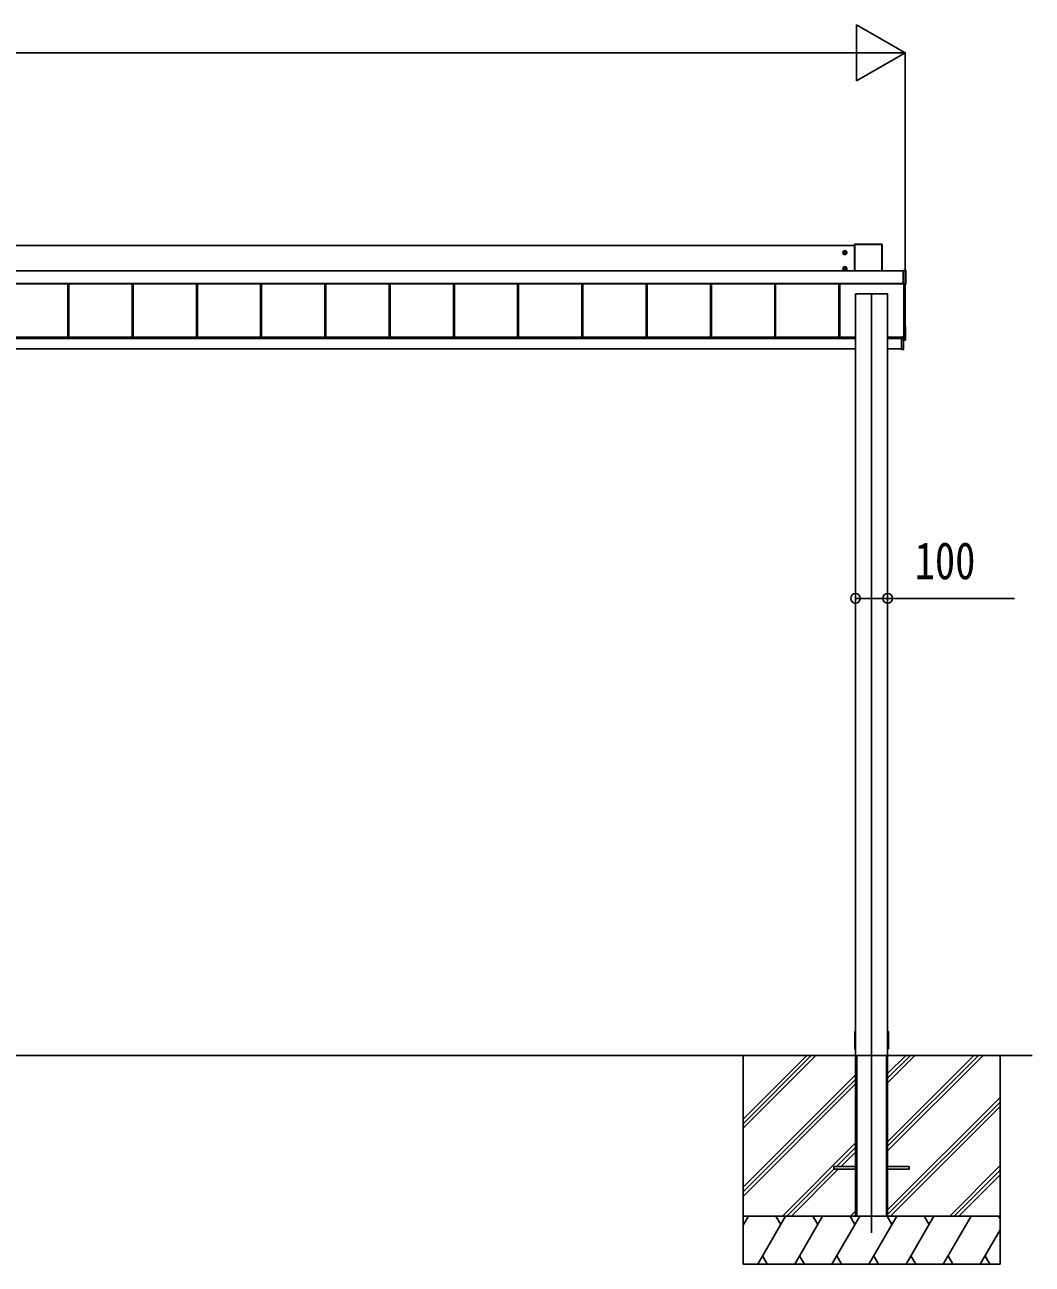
# Model space of a CAD drawing. Units: millimetres, scale not verified. Extents: x -14718 to 14718, y -10395 to 10395.
# Drawn here: x -3203 to -67, y -7638 to -3779 of the extents above; entities that cross this region are included whole.
import ezdxf
from ezdxf.enums import TextEntityAlignment as Align

# ---------------------------------------------------------------- set-up
doc = ezdxf.new("R2010")
doc.units = ezdxf.units.MM
doc.header["$LTSCALE"] = 50
for name, color, linetype in [('0-3_YKK_12', 2, 'Continuous'), ('0-4_YKK_A1', 4, 'Continuous'), ('0-5_YKK_D', 6, 'Continuous')]:
    doc.layers.add(name, color=color, linetype=linetype)
doc.styles.add('ＭＳ ゴシック', font='')
doc.styles.get('ＭＳ ゴシック').set_extended_font_data('MS Gothic')

msp = doc.modelspace()

# ---------------------------------------------------------------- linework, layer by layer
at = {"layer": '0-3_YKK_12'}
msp.add_line((-567.41, -7540), (-567.41, -4614.3), dxfattribs=at)
at = {"layer": '0-4_YKK_A1'}
for p, q in [((-620.41, -4466.37), (-6314.41, -4466.37)), ((-620.41, -4462.65), (-620.41, -4544.81)), ((-620.07, -4462.79), (-620.41, -4462.65)), ((-620.07, -4544.81), (-620.07, -4462.79)), ((-534.91, -4462.15), (-619.91, -4462.15)), ((-619.91, -4462.15), (-619.57, -4462.29)), ((-619.57, -4462.29), (-619.57, -4462.78)), ((-619.57, -4462.29), (-535.25, -4462.29)), ((-619.57, -4462.78), (-619.57, -4544.81)), ((-535.25, -4462.78), (-619.57, -4462.78)), ((-535.25, -4462.29), (-534.91, -4462.15)), ((-535.25, -4462.29), (-535.25, -4462.78)), ((-535.25, -4544.81), (-535.25, -4462.78)), ((-534.41, -4462.65), (-534.75, -4462.79)), ((-534.75, -4462.79), (-534.75, -4544.81)), ((-534.41, -4544.81), (-534.41, -4462.65)), ((-657.66, -4488.11), (-643.16, -4488.11)), ((-652.69, -4487.35), (-653.41, -4487.35)), ((-650.41, -4495.36), (-650.41, -4480.86)), ((-648.13, -4488.87), (-647.41, -4488.87)), ((-6359.91, -4544.81), (-468.91, -4544.81)), ((-6359.91, -4545.29), (-468.91, -4545.29)), ((-657.66, -4538.08), (-643.16, -4538.08)), ((-652.69, -4537.32), (-653.41, -4537.32)), ((-650.41, -4545.33), (-650.41, -4530.83)), ((-648.13, -4538.84), (-647.41, -4538.84)), ((-467.71, -4543.58), (-468.91, -4543.58)), ((-468.91, -4543.73), (-468.91, -4543.58)), ((-468.91, -4543.58), (-468.91, -4543.58)), ((-467.71, -4543.58), (-468.91, -4543.58)), ((-468.91, -4544.21), (-468.91, -4543.73)), ((-461.87, -4544.21), (-468.91, -4544.21)), ((-467.71, -4543.58), (-467.71, -4543.58)), ((-467.11, -4543.57), (-467.16, -4543.57)), ((-467.11, -4543.53), (-461.41, -4543.53)), ((-467.11, -4543.53), (-467.11, -4543.57)), ((-461.87, -4543.73), (-461.41, -4543.53)), ((-461.87, -4585.27), (-461.87, -4544.21)), ((-460.91, -4544.03), (-461.37, -4544.23)), ((-461.37, -4544.23), (-461.37, -4585.29)), ((-460.91, -4544.03), (-460.91, -4586.01)), ((-6359.91, -4584.26), (-468.91, -4584.26)), ((-6359.91, -4584.78), (-468.91, -4584.78)), ((-468.91, -4584.92), (-6359.91, -4584.92)), ((-3068.91, -4584.92), (-3068.91, -4751.15)), ((-3066.31, -4584.92), (-3066.31, -4751.15)), ((-3065.91, -4584.92), (-3065.91, -4751.15)), ((-2868.91, -4584.92), (-2868.91, -4751.15)), ((-2866.31, -4584.92), (-2866.31, -4751.15)), ((-2865.91, -4584.92), (-2865.91, -4751.15)), ((-2668.91, -4584.92), (-2668.91, -4751.15)), ((-2666.31, -4584.92), (-2666.31, -4751.15)), ((-2665.91, -4584.92), (-2665.91, -4751.15)), ((-2468.91, -4584.92), (-2468.91, -4751.15)), ((-2466.31, -4584.92), (-2466.31, -4751.15)), ((-2465.91, -4584.92), (-2465.91, -4751.15)), ((-2268.91, -4584.92), (-2268.91, -4751.15)), ((-2266.31, -4584.92), (-2266.31, -4751.15)), ((-2265.91, -4584.92), (-2265.91, -4751.15)), ((-2068.91, -4584.92), (-2068.91, -4751.15)), ((-2066.31, -4584.92), (-2066.31, -4751.15)), ((-2065.91, -4584.92), (-2065.91, -4751.15)), ((-1868.91, -4584.92), (-1868.91, -4751.15)), ((-1866.31, -4584.92), (-1866.31, -4751.15)), ((-1865.91, -4584.92), (-1865.91, -4751.15)), ((-1668.91, -4584.92), (-1668.91, -4751.15)), ((-1666.31, -4584.92), (-1666.31, -4751.15)), ((-1665.91, -4584.92), (-1665.91, -4751.15)), ((-1468.91, -4584.92), (-1468.91, -4751.15)), ((-1466.31, -4584.92), (-1466.31, -4751.15)), ((-1465.91, -4584.92), (-1465.91, -4751.15)), ((-1268.91, -4584.92), (-1268.91, -4751.15)), ((-1266.31, -4584.92), (-1266.31, -4751.15)), ((-1265.91, -4584.92), (-1265.91, -4751.15)), ((-1068.91, -4584.92), (-1068.91, -4751.15)), ((-1066.31, -4584.92), (-1066.31, -4751.15)), ((-1065.91, -4584.92), (-1065.91, -4751.15)), ((-868.91, -4584.92), (-868.91, -4751.15)), ((-866.31, -4584.92), (-866.31, -4751.15)), ((-865.91, -4584.92), (-865.91, -4751.15)), ((-668.91, -4584.92), (-668.91, -4751.15)), ((-666.31, -4584.92), (-666.31, -4751.15)), ((-665.91, -4584.92), (-665.91, -4751.15)), ((-468.91, -4585.27), (-461.87, -4585.27)), ((-468.91, -4585.78), (-468.91, -4586.33)), ((-461.87, -4585.78), (-468.91, -4585.78)), ((-468.91, -4586.33), (-467.71, -4586.33)), ((-468.91, -4586.33), (-468.91, -4586.33)), ((-468.91, -4586.33), (-467.71, -4586.33)), ((-467.71, -4586.33), (-467.71, -4586.33)), ((-467.41, -4758.98), (-467.41, -4586.34)), ((-467.11, -4586.39), (-467.11, -4586.51)), ((-461.41, -4586.51), (-467.11, -4586.51)), ((-462.41, -4758.93), (-462.41, -4586.51)), ((-461.87, -4585.27), (-461.87, -4585.78)), ((-461.41, -4586.51), (-461.87, -4585.78)), ((-461.37, -4585.29), (-460.91, -4586.01)), ((-617.41, -4616.51), (-617.41, -4616.8)), ((-617.41, -4616.8), (-617.41, -6983.5)), ((-617.41, -4616.8), (-617.11, -4616.8)), ((-617.11, -4616.5), (-615.21, -4616.5)), ((-617.11, -4616.5), (-617.11, -4616.8)), ((-617.11, -4616.8), (-517.71, -4616.8)), ((-615.21, -4616.5), (-615.21, -4616.8)), ((-614.91, -4616.51), (-614.91, -4616.8)), ((-613.91, -4616.71), (-614.91, -4616.71)), ((-613.91, -4616.71), (-613.91, -4616.8)), ((-613.41, -4616.73), (-613.41, -4616.8)), ((-521.41, -4616.73), (-521.41, -4616.8)), ((-519.91, -4616.71), (-520.91, -4616.71)), ((-520.91, -4616.71), (-520.91, -4616.8)), ((-519.91, -4616.51), (-519.91, -4616.8)), ((-519.61, -4616.5), (-517.71, -4616.5)), ((-519.61, -4616.5), (-519.61, -4616.8)), ((-517.71, -4616.5), (-517.71, -4616.8)), ((-517.41, -4616.51), (-517.41, -4616.8)), ((-461.88, -4718.41), (-462.41, -4718.38)), ((-461.41, -4759.97), (-461.41, -4718.91)), ((-617.41, -4751.15), (-6257.41, -4751.15)), ((-617.41, -4753.15), (-6257.41, -4753.15)), ((-617.41, -4756.02), (-6256.91, -4756.02)), ((-470.41, -4751.15), (-517.41, -4751.15)), ((-474.41, -4753.15), (-517.41, -4753.15)), ((-474.41, -4756.02), (-517.41, -4756.02)), ((-469.41, -4751.5), (-474.41, -4751.49)), ((-474.41, -4755.78), (-474.41, -4751.49)), ((-474.41, -4755.78), (-474.41, -4755.98)), ((-468.69, -4755.79), (-474.41, -4755.78)), ((-474.41, -4756.28), (-468.21, -4756.29)), ((-470.91, -4750.76), (-467.71, -4750.76)), ((-470.91, -4751.15), (-470.91, -4750.76)), ((-470.41, -4751.15), (-470.41, -4751.44)), ((-470.41, -4751.44), (-470.41, -4751.49)), ((-469.41, -4751.5), (-469.41, -4750.76)), ((-468.69, -4753.21), (-468.69, -4755.79)), ((-468.69, -4753.21), (-468.41, -4753.21)), ((-468.69, -4755.79), (-468.41, -4755.79)), ((-468.21, -4755.99), (-468.21, -4753.01)), ((-468.21, -4755.99), (-468.21, -4755.99)), ((-468.19, -4750.76), (-468.19, -4752.71)), ((-468.19, -4752.71), (-467.91, -4752.71)), ((-468.19, -4756.29), (-467.91, -4756.29)), ((-467.91, -4752.71), (-467.91, -4750.76)), ((-467.91, -4756.29), (-467.91, -4752.71)), ((-467.91, -4789.38), (-467.91, -4756.29)), ((-462.41, -4759.5), (-467.91, -4759.83)), ((-467.91, -4761.09), (-461.88, -4760.71)), ((-467.91, -4761.09), (-461.88, -4760.71)), ((-461.88, -4760.46), (-467.59, -4760.81)), ((-467.59, -4760.81), (-467.59, -4760.86)), ((-462.91, -4759.48), (-466.91, -4759.48)), ((-462.41, -4759.5), (-462.41, -4758.93)), ((-461.88, -4760.71), (-461.88, -4760.46)), ((-461.88, -4760.71), (-461.88, -4760.71)), ((-461.41, -4759.97), (-461.41, -4760.21)), ((-618.26, -4787.5), (-6253.41, -4787.5)), ((-618.41, -4789.68), (-618.28, -4787.5)), ((-618.26, -4787.5), (-617.78, -4787.5)), ((-617.78, -4787.5), (-617.91, -4789.68)), ((-617.41, -4787.5), (-617.78, -4787.5)), ((-517.04, -4787.5), (-517.41, -4787.5)), ((-517.41, -4789.68), (-516.91, -4789.68)), ((-516.91, -4790), (-517.41, -4790)), ((-517.04, -4787.5), (-516.56, -4787.5)), ((-516.91, -4789.68), (-517.04, -4787.5)), ((-516.91, -4790), (-516.91, -4789.68)), ((-516.71, -4790), (-516.91, -4790)), ((-474.41, -4787.5), (-516.56, -4787.5)), ((-516.54, -4787.5), (-516.41, -4789.68)), ((-474.41, -4790.06), (-468.19, -4789.68)), ((-474.41, -4789.76), (-474.41, -4790.06)), ((-467.91, -4789.38), (-468.19, -4789.38)), ((-619.91, -6944.2), (-619.64, -6913.3)), ((-619.71, -6967.2), (-619.91, -6944.2)), ((-515.18, -6913.3), (-514.91, -6944.2)), ((-514.91, -6944.2), (-515.11, -6967.2)), ((-617.41, -6983.5), (-617.41, -7487.5)), ((-515.61, -6967.5), (-517.41, -6967.5)), ((-517.41, -6983.5), (-517.41, -7487.5)), ((-515.41, -6967.5), (-515.61, -6967.5)), ((-12117.41, -6987.5), (-67.41, -6987.5)), ((-967.41, -6987.5), (-967.41, -7637.5)), ((-967.41, -7214.13), (-740.78, -6987.5)), ((-967.41, -7185.85), (-769.06, -6987.5)), ((-967.41, -7199.99), (-754.98, -6987.56)), ((-617.41, -6987.5), (-617.11, -6987.5)), ((-617.41, -6987.5), (-617.41, -7487.5)), ((-617.11, -6987.5), (-517.71, -6987.5)), ((-614.91, -6987.5), (-614.91, -7487.5)), ((-613.41, -6987.5), (-613.41, -7487.5)), ((-521.41, -6987.5), (-521.41, -7487.5)), ((-519.91, -6987.5), (-519.91, -7487.5)), ((-517.41, -6987.5), (-517.41, -7487.5)), ((-517.41, -7072.5), (-432.41, -6987.5)), ((-517.41, -7058.36), (-446.55, -6987.5)), ((-517.41, -7044.21), (-460.7, -6987.5)), ((-517.41, -7284.63), (-220.32, -6987.54)), ((-517.41, -7270.49), (-234.46, -6987.54)), ((-517.41, -7256.35), (-248.6, -6987.54)), ((-167.41, -6987.5), (-167.41, -7637.5)), ((-967.41, -7397.98), (-617.41, -7047.98)), ((-967.41, -7412.12), (-617.41, -7062.12)), ((-967.41, -7426.26), (-617.41, -7076.26)), ((-517.41, -7468.48), (-167.41, -7118.48)), ((-517.41, -7482.62), (-167.41, -7132.62)), ((-508.15, -7487.5), (-167.41, -7146.76)), ((-844.8, -7487.5), (-617.41, -7260.11)), ((-676.16, -7333), (-617.41, -7274.25)), ((-662.02, -7333), (-617.41, -7288.4)), ((-324.3, -7487.5), (-167.41, -7330.61)), ((-830.66, -7487.5), (-684.91, -7341.75)), ((-816.52, -7487.5), (-671.02, -7342)), ((-684.91, -7333), (-684.91, -7342)), ((-617.41, -7333), (-684.91, -7333)), ((-617.41, -7342), (-684.91, -7342)), ((-517.41, -7333), (-449.91, -7333)), ((-517.41, -7342), (-449.91, -7342)), ((-449.91, -7333), (-449.91, -7342)), ((-310.16, -7487.5), (-167.41, -7344.75)), ((-296.02, -7487.5), (-167.41, -7358.89)), ((-632.67, -7487.5), (-617.41, -7472.24)), ((-167.41, -7487.5), (-967.41, -7487.5)), ((-967.41, -7516.44), (-950.7, -7487.5)), ((-167.41, -7487.5), (-967.41, -7487.5)), ((-965.7, -7513.48), (-967.41, -7510.52)), ((-921.84, -7637.5), (-835.23, -7487.5)), ((-850.23, -7513.48), (-865.23, -7487.5)), ((-806.36, -7637.5), (-719.76, -7487.5)), ((-734.76, -7513.48), (-749.76, -7487.5)), ((-690.89, -7637.5), (-604.29, -7487.5)), ((-619.29, -7513.48), (-634.29, -7487.5)), ((-617.41, -7487.5), (-517.41, -7487.5)), ((-575.42, -7637.5), (-488.82, -7487.5)), ((-503.82, -7513.48), (-518.82, -7487.5)), ((-459.95, -7637.5), (-373.35, -7487.5)), ((-388.35, -7513.48), (-403.35, -7487.5)), ((-344.48, -7637.5), (-257.88, -7487.5)), ((-167.41, -7496.16), (-172.41, -7487.5)), ((-229.01, -7637.5), (-167.41, -7530.8)), ((-967.41, -7637.5), (-167.41, -7637.5)), ((-906.84, -7611.52), (-891.84, -7637.5)), ((-791.37, -7611.52), (-776.37, -7637.5)), ((-675.9, -7611.52), (-660.9, -7637.5)), ((-560.42, -7611.52), (-545.43, -7637.5)), ((-444.96, -7611.52), (-429.96, -7637.5)), ((-329.49, -7611.52), (-314.49, -7637.5)), ((-214.01, -7611.52), (-199.02, -7637.5))]:
    msp.add_line(p, q, dxfattribs=at)
for points in [[(-650.41, -4482.34), (-655.41, -4485.22), (-655.41, -4491), (-650.41, -4493.88), (-645.41, -4491), (-645.41, -4485.22)], [(-650.41, -4532.31), (-655.41, -4535.19), (-655.41, -4540.97), (-650.41, -4543.85), (-645.41, -4540.97), (-645.41, -4535.19)]]:
    msp.add_lwpolyline(points, close=True, dxfattribs=at)
for points in [[(-653.41, -4487.35), (-653.41, -4488.87), (-652.69, -4488.87)], [(-649.65, -4485.83), (-649.65, -4485.11), (-651.17, -4485.11), (-651.17, -4485.83)], [(-651.17, -4490.39), (-651.17, -4491.11), (-649.65, -4491.11), (-649.65, -4490.39)], [(-647.41, -4488.87), (-647.41, -4487.35), (-648.13, -4487.35)], [(-653.41, -4537.32), (-653.41, -4538.84), (-652.69, -4538.84)], [(-649.65, -4535.8), (-649.65, -4535.08), (-651.17, -4535.08), (-651.17, -4535.8)], [(-651.17, -4540.36), (-651.17, -4541.08), (-649.65, -4541.08), (-649.65, -4540.36)], [(-647.41, -4538.84), (-647.41, -4537.32), (-648.13, -4537.32)], [(-468.91, -4543.73), (-461.87, -4543.73), (-461.87, -4544.21)], [(-468.91, -4585.78), (-468.91, -4585.27), (-468.91, -4544.21)], [(-517.71, -4616.8), (-517.41, -4616.8), (-517.41, -6983.5)], [(-468.23, -4755.99), (-474.41, -4755.98), (-474.41, -4756.28), (-474.41, -4789.76)], [(-468.19, -4756.29), (-468.19, -4789.38), (-474.41, -4789.76)], [(-468.41, -4755.81), (-468.41, -4755.79), (-468.41, -4753.21)], [(-468.21, -4755.99), (-468.21, -4755.99), (-468.22, -4755.99)], [(-617.41, -4790), (-617.91, -4790), (-618.11, -4790)], [(-617.91, -4790), (-617.91, -4789.68), (-617.41, -4789.68)], [(-619.34, -6913), (-619.14, -6913), (-617.41, -6913)], [(-517.41, -6913), (-515.68, -6913), (-515.48, -6913)], [(-617.41, -6967.5), (-619.21, -6967.5), (-619.41, -6967.5)], [(-617.11, -6987.5), (-517.71, -6987.5), (-517.41, -6987.5)]]:
    msp.add_lwpolyline(points, dxfattribs=at)
for centre, radius in [((-650.41, -4488.11), 6.25), ((-650.41, -4488.11), 5), ((-650.41, -4538.08), 6.25), ((-650.41, -4538.08), 5)]:
    msp.add_circle(centre, radius, dxfattribs=at)
for centre, radius, start, end in [((-619.57, -4462.79), 0.5, 90.15046, 179.81463), ((-619.69, -4466.89), 4.12, 88.40447, 95.35624), ((-535.25, -4462.79), 0.5, 0.18537, 89.84954), ((-535.13, -4466.89), 4.12, 84.64376, 91.59553), ((-650.41, -4488.11), 5.58, 153.74848, 206.25152), ((-650.41, -4488.11), 5.58, 93.74848, 146.25152), ((-650.41, -4488.11), 5.58, 213.74848, 266.25152), ((-652.69, -4485.83), 1.52, 270, 0), ((-652.69, -4490.39), 1.52, 0, 90), ((-650.41, -4488.11), 5.58, 33.74848, 86.25152), ((-650.41, -4488.11), 5.58, 273.74848, 326.25152), ((-648.13, -4485.83), 1.52, 180, 270), ((-648.13, -4490.39), 1.52, 90, 180), ((-650.41, -4488.11), 5.58, 333.74848, 26.25152), ((-650.41, -4538.08), 5.58, 153.74848, 206.25152), ((-650.41, -4538.08), 5.58, 93.74848, 146.25152), ((-650.41, -4538.08), 5.58, 213.74848, 266.25152), ((-652.69, -4535.8), 1.52, 270, 0), ((-652.69, -4540.36), 1.52, 0, 90), ((-650.41, -4538.08), 5.58, 33.74848, 86.25152), ((-650.41, -4538.08), 5.58, 273.74848, 326.25152), ((-648.13, -4535.8), 1.52, 180, 270), ((-648.13, -4540.36), 1.52, 90, 180), ((-650.41, -4538.08), 5.58, 333.74848, 26.25152), ((-467.27, -4542.17), 1.41, 271.33232, 274.49739), ((-461.87, -4544.23), 0.5, 0.18537, 89.84954), ((-461.76, -4548.33), 4.12, 84.64376, 91.59553), ((-467.62, -4588.95), 2.62, 81.42612, 92.09097), ((-467.11, -4586.09), 0.301, 243.24083, 270.00691), ((-461.76, -4589.39), 4.12, 84.64376, 91.59553), ((-461.87, -4585.28), 0.502, 270.31408, 359.651), ((-461.91, -4718.91), 0.5, 0.01604, 86.51881), ((-468.63, -4757.78), 1.98, 83.79926, 91.95127), ((-468.23, -4756.29), 0.3, 87.77338, 89.77816), ((-468.23, -4756.14), 0.141, 85.77463, 89.9759), ((-469.46, -4756.22), 1.25, 356.45735, 10.27369), ((-469.42, -4756.17), 1.21, 354.17006, 8.37745), ((-469.54, -4752.78), 1.35, 350.09675, 2.91202), ((-468.21, -4752.71), 0.3, 269.98255, 359.98254), ((-468.21, -4756.29), 0.3, 0, 89.87763), ((-469.41, -4756.22), 1.22, 356.27163, 10.47203), ((-467.61, -4760.51), 0.3, 180.0189, 273.51595), ((-467.61, -4760.56), 0.3, 180.0189, 273.51595), ((-467.71, -4750.46), 0.3, 269.98255, 359.98252), ((-466.91, -4758.98), 0.5, 180.01746, 270.01745), ((-462.91, -4758.98), 0.5, 269.98255, 359.98254), ((-461.91, -4759.97), 0.5, 273.48119, 359.98396), ((-461.91, -4760.21), 0.5, 273.6197, 0), ((-461.91, -4760.21), 0.5, 273.48119, 359.98396), ((-618.11, -4789.7), 0.3, 176.5, 270), ((-516.71, -4789.7), 0.3, 270, 3.5), ((-468.21, -4789.38), 0.3, 273.5, 0), ((-469.42, -4789.53), 1.24, 353.06854, 6.93146), ((-619.34, -6913.3), 0.3, 90, 179.5), ((-515.48, -6913.3), 0.3, 0.5, 90), ((-619.41, -6967.2), 0.3, 180.5, 270), ((-515.41, -6967.2), 0.3, 270, 359.5)]:
    msp.add_arc(centre, radius, start, end, dxfattribs=at)
for centre, major_axis, ratio, start_param, end_param in [((-619.91, -4462.65), (0.382, -0.325), 0.996231, 2.2770247, 3.8440941), ((-534.91, -4462.65), (0.382, 0.325), 0.996231, 5.5806839, 7.1477533), ((-467.71, -4543.57), (0.6, 0), 0.026226, 4.712389, 5.6461648), ((-467.11, -4543.83), (0, 0.3), 0.998743, 6.2831853, 6.8214342), ((-467.71, -4543.57), (0.6, 0), 0.026226, 5.6461648, 6.2831853), ((-461.41, -4544.03), (0.382, 0.325), 0.996231, 5.5806839, 7.1477533), ((-467.71, -4586.39), (0.6, 0), 0.096025, 6.2831853, 7.8539816), ((-467.11, -4586.21), (0, 0.3), 0.998743, 2.0534275, 3.1415927), ((-461.41, -4586.01), (0.382, -0.325), 0.996231, 5.4186173, 6.9856867), ((-617.11, -4616.51), (0.3, 0), 0.034921, 1.5707963, 3.1415927), ((-615.21, -4616.51), (0.3, 0), 0.034921, 6.2831853, 7.8539816), ((-613.91, -4616.73), (0.5, 0), 0.034921, 6.2831853, 7.8539816), ((-520.91, -4616.73), (0.5, 0), 0.034921, 1.5707963, 3.1415927), ((-519.61, -4616.51), (0.3, 0), 0.034921, 1.5707963, 3.1415927), ((-517.71, -4616.51), (0.3, 0), 0.034921, 6.2831853, 7.8539816), ((-468.19, -4753.21), (-0.301, 0.4), 0.997782, 5.6362522, 7.2070486), ((-468.71, -4755.79), (-0.001, 0.2), 0.09157, 4.6769241, 4.7117655), ((-468.21, -4755.79), (0.482, 0.007), 0.414889, 3.1353871, 4.6694768), ((-468.21, -4753.21), (-0.108, 0.169), 0.994155, 5.7105836, 7.28138), ((-468.21, -4755.79), (0.145, 0.15), 0.921201, 2.3804184, 3.9145081), ((-468.19, -4755.79), (-0.301, 0.4), 0.997782, 2.4579529, 2.4946596), ((-468.19, -4760.89), (0.6, 0.037), 0.034769, 5.198958, 6.2810574), ((-617.91, -4789.7), (0.5, -0.018), 0.036539, 1.5736281, 3.1406975), ((-516.91, -4789.7), (0.5, 0.018), 0.036539, 0.0008951, 1.5679645)]:
    msp.add_ellipse(centre, major_axis=major_axis, ratio=ratio, start_param=start_param, end_param=end_param, dxfattribs=at)
at = {"layer": '0-5_YKK_D'}
for p, q in [((-462.41, -3866.37), (-613.97, -3778.87)), ((-613.97, -3778.87), (-613.97, -3953.87)), ((-12097.41, -3866.37), (-637.41, -3866.37)), ((-462.41, -3866.37), (-765.52, -3866.37)), ((-462.41, -3866.37), (-613.97, -3953.87)), ((-462.41, -4585.51), (-462.41, -3865.37)), ((-617.41, -5561.97), (-617.41, -5565.49))]:
    msp.add_line(p, q, dxfattribs=at)
msp.add_lwpolyline([(-617.41, -5564.49), (-517.41, -5564.49), (-122.31, -5564.49)], dxfattribs=at)
for centre in [(-617.41, -5564.49), (-517.41, -5564.49)]:
    msp.add_circle(centre, 14.88, dxfattribs=at)

# ---------------------------------------------------------------- texts
at = {"layer": '0-5_YKK_D', "style": 'ＭＳ ゴシック', "width": 0.8}
msp.add_text('100', height=115.5, dxfattribs=at).set_placement((-432.91, -5539.49), align=Align.BOTTOM_LEFT)

doc.saveas('drawing.dxf')
